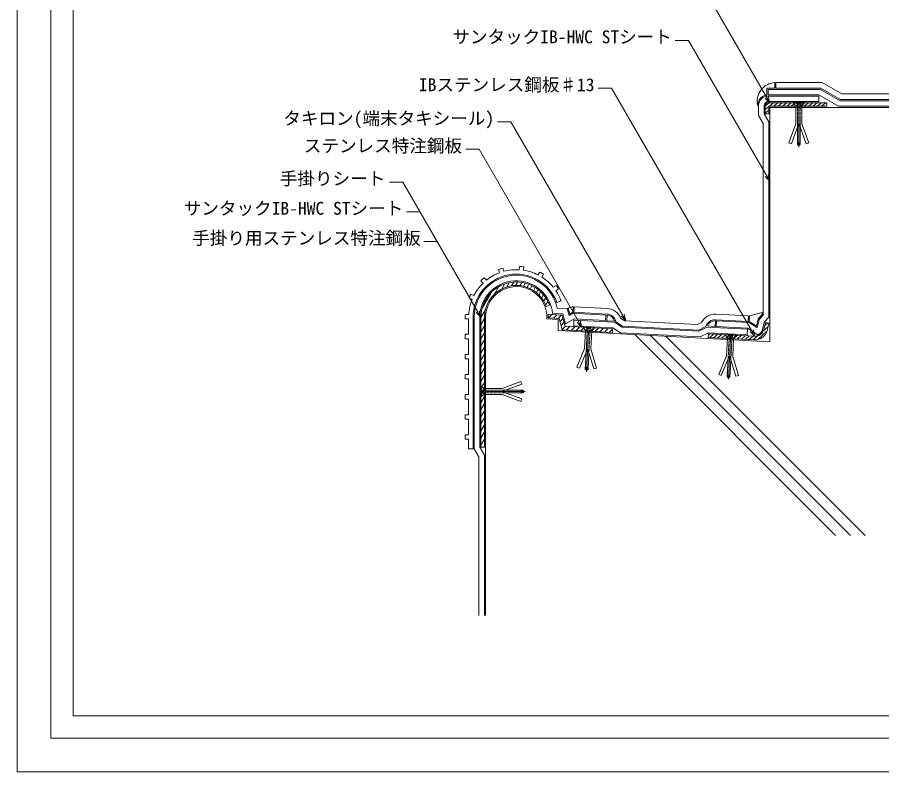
# Model space of a CAD drawing. Units: millimetres, scale not verified. Extents: x -742 to 742, y -525 to 525.
# Drawn here: x -742 to 32, y -525 to 151 of the extents above; entities that cross this region are included whole.
import ezdxf
from ezdxf.enums import TextEntityAlignment as Align

# ---------------------------------------------------------------- set-up
doc = ezdxf.new("R2010")
doc.units = ezdxf.units.MM
doc.header["$LTSCALE"] = 2
doc.linetypes.add('DASHED1', pattern=[1.8, 1.2, -0.6])
doc.linetypes.add('LONG_CHAIN', pattern=[21, 18, -1, 1, -1])
for name, color, linetype, lineweight in [('0-0_用紙枠', 134, 'Continuous', 9), ('0-1_輪郭線', 2, 'Continuous', 9), ('0-2_図面枠', 7, 'Continuous', 9), ('0-3_文字', 5, 'Continuous', 9), ('0-7_躯体', 7, 'Continuous', 9), ('0-8_IBｼｰﾄ', 7, 'Continuous', 9), ('0-A_部材(積層鋼板)', 4, 'Continuous', 9), ('0-B_実線', 6, 'Continuous', 9), ('0-C_部材(ﾋﾞｽ類)', 7, 'Continuous', 9), ('0-D_中心線', 2, 'LONG_CHAIN', 9), ('0-E_寸法線', 7, 'Continuous', 9), ('0-F_IBリキッド', 7, 'Continuous', 9), ('1-0_構築線', 6, 'Continuous', 9)]:
    doc.layers.add(name, color=color, linetype=linetype, lineweight=lineweight)
doc.styles.add('ＭＳ ゴシック', font='')
doc.styles.get('ＭＳ ゴシック').set_extended_font_data('MS Gothic')

msp = doc.modelspace()

# ---------------------------------------------------------------- linework, layer by layer
at = {"layer": '0-0_用紙枠'}
msp.add_lwpolyline([(-742.5, -525), (742.5, -525), (742.5, 525), (-742.5, 525)], close=True, dxfattribs=at)
at = {"layer": '0-1_輪郭線'}
msp.add_lwpolyline([(-692.5, -475), (692.5, -475), (692.5, 475), (-692.5, 475)], close=True, dxfattribs=at)
at = {"layer": '0-2_図面枠'}
msp.add_lwpolyline([(-712.5, -495), (712.5, -495), (712.5, 495), (-712.5, 495)], close=True, dxfattribs=at)
at = {"layer": '0-7_躯体'}
for p, q in [((-323.091, -117.748), (-323.091, -385)), ((-68.402, -139.654), (-258.142, -129.71)), ((-9.563, -313.202), (-189.456, -133.31)), ((3.636, -313.202), (-175.526, -134.04)), ((16.835, -313.202), (-161.597, -134.77))]:
    msp.add_line(p, q, dxfattribs=at)
for points in [[(-68.402, -139.654), (-68.402, 70.346), (306.598, 70.346), (306.598, -29.654)], [(-268.128, -119.187), (-258.142, -119.71), (-258.142, -129.71)]]:
    msp.add_lwpolyline(points, dxfattribs=at)
msp.add_arc((-295.591, -117.748), 27.5, 357, 180, dxfattribs=at)
at = {"layer": '0-8_IBｼｰﾄ'}
for p, q in [((-70.069, 86.513), (-23.229, 86.513)), ((-70.069, 81.513), (-70.069, 86.513)), ((-23.229, 86.513), (-5.62, 76.346)), ((-70.069, 81.513), (-24.569, 81.513)), ((-70.069, 80.513), (-24.569, 80.513)), ((-24.569, 81.513), (-6.96, 71.346)), ((-24.569, 75.513), (-24.569, 80.513)), ((-78.569, 63.173), (-78.569, 72.013)), ((-73.569, 64.513), (-73.569, 72.013)), ((-70.069, 75.513), (-24.569, 75.513)), ((-6.96, 71.346), (245.155, 71.346)), ((-5.62, 76.346), (243.815, 76.346)), ((-78.569, 63.173), (-74.402, 55.956)), ((-73.569, 64.513), (-69.402, 57.296)), ((-74.402, -115.761), (-74.402, 55.956)), ((-69.402, -117.731), (-69.402, 57.296)), ((-311.41, -74.908), (-310.494, -77.768)), ((-307.602, -73.689), (-306.686, -76.549)), ((-292.764, -72.169), (-293.081, -75.155)), ((-288.787, -72.591), (-289.104, -75.577)), ((-274.599, -77.192), (-276.095, -79.796)), ((-327.362, -84.945), (-325.369, -87.191)), ((-324.371, -82.291), (-322.378, -84.538)), ((-271.132, -79.183), (-272.628, -81.787)), ((-262.429, -90.9), (-260.009, -89.122)), ((-260.062, -94.123), (-257.642, -92.344)), ((-337.903, -100.568), (-335.172, -101.818)), ((-336.238, -96.933), (-333.507, -98.183)), ((-259.256, -104.523), (-255.497, -103.155)), ((-341.182, -115.119), (-338.179, -115.161)), ((-248.367, -116.093), (-245.096, -114.205)), ((-215.343, -115.764), (-245.096, -114.205)), ((-215.605, -120.758), (-215.343, -115.764)), ((-78.033, -119.654), (-74.402, -115.761)), ((-341.237, -119.117), (-338.257, -119.158)), ((-338.257, -119.158), (-338.257, -133.028)), ((-334.257, -117.748), (-334.257, -235.527)), ((-333.257, -117.748), (-333.257, -235.527)), ((-328.257, -117.748), (-328.257, -234.187)), ((-251.51, -123.682), (-243.879, -119.276)), ((-207.668, -122.175), (-243.931, -120.274)), ((-215.605, -120.758), (-243.879, -119.276)), ((-207.668, -122.175), (-200.679, -126.713)), ((-116.5, -125.951), (-116.239, -120.958)), ((-86.948, -122.493), (-116.239, -120.958)), ((-79.765, -127.158), (-86.948, -122.493)), ((-79.765, -127.158), (-78.033, -119.654)), ((-209.268, -127.098), (-202.279, -131.637)), ((-131.967, -130.315), (-200.679, -126.713)), ((-124.542, -126.531), (-131.967, -130.315)), ((-123.465, -131.595), (-130.89, -135.378)), ((-123.465, -131.595), (-88.862, -133.408)), ((-88.548, -127.416), (-116.5, -125.951)), ((-79.315, -133.413), (-88.548, -127.416)), ((-130.89, -135.378), (-202.279, -131.637)), ((-334.257, -235.527), (-338.257, -235.527)), ((-333.257, -235.527), (-329.091, -242.744)), ((-328.257, -234.187), (-324.091, -241.404)), ((-329.091, -242.744), (-329.091, -385)), ((-324.091, -241.404), (-324.091, -385))]:
    msp.add_line(p, q, dxfattribs=at)
for points in [[(-263.109, -114.276), (-253.901, -114.759), (-251.51, -123.682)], [(-258.84, -109.493), (-250.011, -109.956), (-248.367, -116.093)], [(-209.268, -127.098), (-244.193, -125.268), (-243.931, -120.274)], [(-74.958, -128.565), (-73.462, -122.084), (-69.402, -117.731)], [(-88.862, -133.408), (-88.6, -128.415), (-124.542, -126.531)], [(-338.257, -133.028), (-341.257, -133.028), (-341.257, -137.028), (-338.257, -137.028), (-338.257, -151.028), (-341.257, -151.028), (-341.257, -155.028), (-338.257, -155.028), (-338.257, -169.028), (-338.237, -169.028)], [(-338.257, -169.028), (-341.257, -169.028), (-341.257, -173.028), (-338.257, -173.028), (-338.257, -187.028), (-341.257, -187.028), (-341.257, -191.028), (-338.257, -191.028), (-338.257, -205.028), (-341.257, -205.028), (-341.257, -209.028), (-338.257, -209.028), (-338.257, -223.028), (-341.257, -223.028), (-341.257, -227.028), (-338.257, -227.028), (-338.257, -235.527)]]:
    msp.add_lwpolyline(points, dxfattribs=at)
for centre, radius, start, end in [((-70.069, 72.013), 8.5, 90, 180), ((-70.069, 72.013), 3.5, 90, 180), ((-295.591, -117.748), 45.667, 105.24956, 110.2678), ((-295.591, -117.748), 42.667, 86.6274, 105.07301), ((-295.591, -117.748), 45.667, 81.43261, 86.45085), ((-295.591, -117.748), 42.667, 62.81045, 81.25606), ((-295.591, -117.748), 45.667, 57.61566, 62.6339), ((-295.591, -117.748), 38.667, 20, 180), ((-295.591, -117.748), 37.667, 12.659, 180), ((-295.591, -117.748), 32.667, 6.1003, 180), ((-295.591, -117.748), 45.667, 129.06651, 134.08476), ((-295.591, -117.748), 42.667, 110.44435, 128.88997), ((-295.591, -117.748), 42.667, 38.9935, 57.43911), ((-295.591, -117.748), 42.667, 134.2613, 152.70692), ((-295.591, -117.748), 45.667, 33.79871, 38.81695), ((-295.591, -117.748), 45.667, 152.88346, 157.90171), ((-295.591, -117.748), 42.667, 20, 33.62216), ((-295.591, -117.748), 42.667, 158.07825, 176.52387), ((-295.591, -117.748), 45.667, 176.70042, 181.71866), ((-81.519, -127.05), 6.733, 289.11188, 347)]:
    msp.add_arc(centre, radius, start, end, dxfattribs=at)
at = {"layer": '0-A_部材(積層鋼板)'}
for p, q in [((-72.569, 71.596), (-69.07, 74.513)), ((-72.569, 68.341), (-65.166, 74.513)), ((-65.061, 71.346), (-61.262, 74.513)), ((-61.156, 71.346), (-57.358, 74.513)), ((-57.252, 71.346), (-53.454, 74.513)), ((-53.348, 71.346), (-49.549, 74.513)), ((-49.444, 71.346), (-45.645, 74.513)), ((-41.635, 71.346), (-37.837, 74.513)), ((-37.731, 71.346), (-33.933, 74.513)), ((-33.827, 71.346), (-30.028, 74.513)), ((-29.923, 71.346), (-26.124, 74.513)), ((-26.018, 71.346), (-22.22, 74.513)), ((-22.114, 71.346), (-18.316, 74.513)), ((-18.21, 71.346), (-17.569, 71.88)), ((-72.569, 65.086), (-69.402, 67.726)), ((-315.603, -97.898), (-311.18, -90.237)), ((-308.96, -92.743), (-306.538, -88.548)), ((-304.318, -91.053), (-301.897, -86.858)), ((-299.858, -89.678), (-298.061, -86.564)), ((-296.192, -89.678), (-294.394, -86.564)), ((-292.526, -89.678), (-290.728, -86.564)), ((-289.169, -90.214), (-287.588, -87.475)), ((-286.14, -91.317), (-284.559, -88.578)), ((-283.11, -92.419), (-281.529, -89.681)), ((-280.313, -93.925), (-278.732, -91.186)), ((-325.73, -109.089), (-318.161, -95.979)), ((-277.844, -95.998), (-276.262, -93.258)), ((-275.374, -98.07), (-273.792, -95.33)), ((-273.125, -100.524), (-271.325, -97.407)), ((-271.292, -103.699), (-269.492, -100.582)), ((-269.459, -106.875), (-267.659, -103.757)), ((-327.257, -118.084), (-322.785, -110.338)), ((-266.635, -118.264), (-263.622, -115.251)), ((-262.369, -118.487), (-259.356, -115.474)), ((-258.102, -118.711), (-255.089, -115.698)), ((-327.257, -124.434), (-324.091, -118.949)), ((-256.407, -121.506), (-253.821, -118.92)), ((-255.458, -125.047), (-252.872, -122.461)), ((-73.192, -125.36), (-70.352, -122.803)), ((-327.257, -130.784), (-324.091, -125.299)), ((-254.509, -128.588), (-251.791, -125.871)), ((-250.538, -129.107), (-247.525, -126.094)), ((-246.272, -129.331), (-243.258, -126.318)), ((-242.005, -129.555), (-238.992, -126.541)), ((-237.738, -129.778), (-234.725, -126.765)), ((-233.472, -130.002), (-230.459, -126.989)), ((-229.205, -130.225), (-226.192, -127.212)), ((-224.939, -130.449), (-221.926, -127.436)), ((-220.672, -130.673), (-217.659, -127.659)), ((-216.406, -130.896), (-213.393, -127.883)), ((-212.139, -131.12), (-209.332, -128.312)), ((-79.076, -137.386), (-71.363, -130.441)), ((-74.996, -130.348), (-70.07, -125.912)), ((-327.257, -137.134), (-324.091, -131.649)), ((-327.257, -143.484), (-324.091, -137.999)), ((-123.577, -133.721), (-122.39, -132.652)), ((-122.187, -135.834), (-118.859, -132.837)), ((-118.656, -136.019), (-115.328, -133.022)), ((-115.126, -136.204), (-111.797, -133.207)), ((-111.595, -136.389), (-108.267, -133.392)), ((-108.064, -136.574), (-104.736, -133.578)), ((-101.003, -136.944), (-97.675, -133.948)), ((-97.472, -137.129), (-94.144, -134.133)), ((-93.941, -137.314), (-90.613, -134.318)), ((-90.411, -137.499), (-87.083, -134.503)), ((-86.88, -137.684), (-83.552, -134.688)), ((-83.349, -137.869), (-78.875, -133.841)), ((-327.257, -149.834), (-324.091, -144.349)), ((-327.257, -156.184), (-324.091, -150.699)), ((-327.257, -162.534), (-324.091, -157.049)), ((-327.257, -168.884), (-324.091, -163.399)), ((-327.257, -175.234), (-324.091, -169.749)), ((-327.257, -181.584), (-324.091, -176.099)), ((-327.257, -187.934), (-324.091, -182.449)), ((-327.257, -194.284), (-324.091, -188.799)), ((-327.257, -200.634), (-324.091, -195.149)), ((-327.257, -206.984), (-324.091, -201.499)), ((-327.257, -213.334), (-324.091, -207.849)), ((-327.257, -219.684), (-324.091, -214.199)), ((-327.257, -226.034), (-324.091, -220.549)), ((-327.257, -232.384), (-324.091, -226.899)), ((-324.632, -234.187), (-324.091, -233.249))]:
    msp.add_line(p, q, dxfattribs=at)
at = {"layer": '0-A_部材(積層鋼板)', "color": 7}
for p, q in [((-72.569, 64.513), (-72.569, 72.013)), ((-70.069, 74.513), (-17.569, 74.513)), ((-69.402, 64.513), (-69.402, 70.556)), ((-69.402, 64.513), (-72.569, 64.513)), ((-268.809, -108), (-265.834, -106.917)), ((-267.077, -118.241), (-266.912, -115.078)), ((-266.912, -115.078), (-254.679, -115.719)), ((-254.679, -115.719), (-251.961, -125.862)), ((-327.257, -117.748), (-327.257, -234.187)), ((-324.091, -117.748), (-324.091, -234.187)), ((-267.077, -118.241), (-257.142, -118.761)), ((-257.142, -118.761), (-254.424, -128.904)), ((-209.486, -131.259), (-254.424, -128.904)), ((-209.32, -128.096), (-251.961, -125.862)), ((-209.486, -131.259), (-209.32, -128.096)), ((-327.257, -234.187), (-324.091, -234.187))]:
    msp.add_line(p, q, dxfattribs=at)
for points in [[(-68.613, 71.346), (-17.569, 71.346), (-17.569, 74.513)], [(-73.984, -128.79), (-72.488, -122.309), (-69.402, -123.022), (-70.898, -129.502)], [(-82.09, -137.935), (-123.683, -135.756), (-123.518, -132.593), (-81.924, -134.773)]]:
    msp.add_lwpolyline(points, dxfattribs=at)
at = {"layer": '0-A_部材(積層鋼板)'}
for points in [[(-45.539, 71.346), (-42.569, 73.822), (-41.741, 74.513)], [(-104.533, -136.759), (-103.668, -135.98), (-101.205, -133.763)]]:
    msp.add_lwpolyline(points, dxfattribs=at)
at = {"layer": '0-A_部材(積層鋼板)', "color": 7}
for centre, radius, start, end in [((-70.069, 72.013), 2.5, 90, 180), ((-68.613, 70.556), 0.789, 90, 180), ((-295.591, -117.748), 31.667, 20, 180), ((-295.591, -117.748), 28.5, 20, 180), ((-81.519, -127.05), 10.9, 267, 347), ((-81.519, -127.05), 7.733, 267, 347)]:
    msp.add_arc(centre, radius, start, end, dxfattribs=at)
at = {"layer": '0-B_実線'}
for p, q in [((-64.069, 87.513), (-64.069, 92.513)), ((-63.069, 87.513), (-63.069, 92.513)), ((-63.069, 87.513), (-22.961, 87.513)), ((-22.961, 87.513), (-5.352, 77.346)), ((-4.012, 82.346), (242.208, 82.346)), ((-5.352, 77.346), (243.547, 77.346)), ((-249.045, -109.697), (-244.782, -108.213)), ((-245.044, -113.206), (-244.782, -108.213)), ((-244.045, -113.259), (-243.783, -108.266)), ((-214.031, -109.825), (-243.783, -108.266)), ((-249.045, -109.697), (-247.695, -114.737)), ((-247.695, -114.737), (-245.044, -113.206)), ((-214.292, -114.818), (-244.045, -113.259)), ((-87.633, -116.449), (-116.923, -114.914)), ((-86.634, -116.501), (-75.402, -113.492)), ((-78.947, -119.168), (-75.402, -115.367)), ((-75.402, -115.367), (-75.402, -113.492)), ((-206.456, -121.77), (-200.359, -125.729)), ((-202.146, -118.607), (-198.76, -120.806)), ((-87.895, -121.442), (-117.185, -119.907)), ((-86.896, -121.495), (-86.634, -116.501)), ((-80.45, -125.681), (-86.896, -121.495)), ((-80.45, -125.681), (-78.947, -119.168)), ((-132.182, -129.302), (-200.359, -125.729)), ((-125.705, -126.002), (-132.182, -129.302))]:
    msp.add_line(p, q, dxfattribs=at)
for points in [[(-71.069, 81.46), (-71.069, 87.513), (-64.069, 87.513)], [(-63.069, 92.513), (-21.622, 92.513), (-4.012, 82.346)], [(-129.661, -122.406), (-133.258, -124.239), (-198.76, -120.806)]]:
    msp.add_lwpolyline(points, dxfattribs=at)
for centre, radius, start, end in [((-63.069, 75.647), 16.895, 93.39317, 192.42115), ((-70.069, 72.013), 9.5, 96.04233, 180), ((-214.732, -123.207), 8.4, 9.8477, 87), ((-214.732, -123.207), 13.4, 20.07623, 87), ((-117.624, -128.296), 13.4, 87, 153.92377), ((-117.624, -128.296), 8.4, 87, 164.1523)]:
    msp.add_arc(centre, radius, start, end, dxfattribs=at)
at = {"layer": '0-C_部材(ﾋﾞｽ類)'}
for p, q in [((-47.569, 74.513), (-47.569, 74.697)), ((-47.569, 74.513), (-37.569, 74.513)), ((-45.319, 71.801), (-39.819, 71.801)), ((-40.769, 74.947), (-44.369, 74.947)), ((-44.369, 74.697), (-44.369, 74.947)), ((-40.769, 74.697), (-40.769, 74.947)), ((-37.569, 74.513), (-39.819, 71.801)), ((-39.819, 55.616), (-39.819, 71.801)), ((-45.319, 55.616), (-51.488, 38.666)), ((-42.819, 55.175), (-49.139, 37.811)), ((-42.319, 55.175), (-35.999, 37.811)), ((-39.819, 55.616), (-33.65, 38.666)), ((-43.819, 52.428), (-43.819, 36.953)), ((-43.769, 52.565), (-43.769, 39.406)), ((-41.369, 52.565), (-41.369, 39.406)), ((-41.319, 52.428), (-41.319, 36.953)), ((-42.569, 36.953), (-43.769, 39.406)), ((-42.569, 36.953), (-41.369, 39.406)), ((-49.139, 37.811), (-51.488, 38.666)), ((-43.819, 36.953), (-41.319, 36.953)), ((-43.819, 36.953), (-43.369, 36.443)), ((-43.369, 36.443), (-41.769, 36.443)), ((-41.769, 36.443), (-41.319, 36.953)), ((-35.999, 37.811), (-33.65, 38.666)), ((-235.634, -126.717), (-235.624, -126.534)), ((-235.634, -126.717), (-225.647, -127.241)), ((-233.529, -129.543), (-228.036, -129.831)), ((-232.429, -126.701), (-232.415, -126.451)), ((-228.82, -126.64), (-232.415, -126.451)), ((-228.883, -145.994), (-228.036, -129.831)), ((-228.833, -126.889), (-228.82, -126.64)), ((-225.647, -127.241), (-228.036, -129.831)), ((-108.538, -133.378), (-108.529, -133.194)), ((-108.538, -133.378), (-98.552, -133.902)), ((-106.433, -136.204), (-100.941, -136.491)), ((-105.333, -133.362), (-105.32, -133.112)), ((-101.725, -133.301), (-105.32, -133.112)), ((-101.788, -152.655), (-100.941, -136.491)), ((-101.738, -133.55), (-101.725, -133.301)), ((-98.552, -133.902), (-100.941, -136.491)), ((-234.376, -145.706), (-241.424, -162.31)), ((-231.902, -146.277), (-239.122, -163.286)), ((-231.403, -146.303), (-226, -163.974)), ((-228.883, -145.994), (-223.61, -163.243)), ((-233.045, -148.968), (-233.855, -164.422)), ((-232.988, -148.834), (-233.676, -161.975)), ((-230.548, -149.099), (-231.358, -164.553)), ((-230.591, -148.959), (-231.28, -162.1)), ((-107.28, -152.367), (-114.328, -168.97)), ((-104.807, -152.938), (-112.027, -169.947)), ((-104.308, -152.964), (-98.905, -170.635)), ((-101.788, -152.655), (-96.514, -169.904)), ((-239.122, -163.286), (-241.424, -162.31)), ((-232.606, -164.488), (-233.676, -161.975)), ((-232.606, -164.488), (-231.28, -162.1)), ((-105.949, -155.629), (-106.759, -171.083)), ((-105.892, -155.495), (-106.581, -168.635)), ((-103.453, -155.76), (-104.263, -171.214)), ((-103.495, -155.62), (-104.184, -168.761)), ((-233.855, -164.422), (-231.358, -164.553)), ((-233.855, -164.422), (-233.432, -164.954)), ((-233.432, -164.954), (-231.834, -165.038)), ((-231.834, -165.038), (-231.358, -164.553)), ((-226, -163.974), (-223.61, -163.243)), ((-112.027, -169.947), (-114.328, -168.97)), ((-105.511, -171.148), (-106.581, -168.635)), ((-105.511, -171.148), (-104.184, -168.761)), ((-98.905, -170.635), (-96.514, -169.904)), ((-308.361, -181.437), (-291.411, -175.268)), ((-307.92, -183.937), (-290.556, -177.617)), ((-290.556, -177.617), (-291.411, -175.268)), ((-106.759, -171.083), (-104.263, -171.214)), ((-106.759, -171.083), (-106.336, -171.615)), ((-106.336, -171.615), (-104.739, -171.699)), ((-104.739, -171.699), (-104.263, -171.214)), ((-327.691, -182.387), (-327.691, -185.987)), ((-327.441, -182.387), (-327.691, -182.387)), ((-327.257, -179.187), (-324.546, -181.437)), ((-327.257, -189.187), (-327.257, -179.187)), ((-308.361, -181.437), (-324.546, -181.437)), ((-324.546, -186.937), (-324.546, -181.437)), ((-307.92, -184.437), (-290.556, -190.757)), ((-305.31, -182.987), (-292.151, -182.987)), ((-305.31, -185.387), (-292.151, -185.387)), ((-305.172, -182.937), (-289.697, -182.937)), ((-305.172, -185.437), (-289.697, -185.437)), ((-289.697, -184.187), (-292.151, -182.987)), ((-289.697, -184.187), (-292.151, -185.387)), ((-289.697, -185.437), (-289.697, -182.937)), ((-289.188, -183.387), (-289.697, -182.937)), ((-289.697, -185.437), (-289.188, -184.987)), ((-289.188, -184.987), (-289.188, -183.387)), ((-327.441, -185.987), (-327.691, -185.987)), ((-327.257, -189.187), (-327.441, -189.187)), ((-308.361, -186.937), (-291.411, -193.106)), ((-290.556, -190.757), (-291.411, -193.106))]:
    msp.add_line(p, q, dxfattribs=at)
at = {"layer": '0-C_部材(ﾋﾞｽ類)', "color": 134, "linetype": 'DASHED1'}
for p, q in [((-44.514, 74.697), (-44.514, 73.873)), ((-44.369, 74.697), (-44.369, 74.123)), ((-44.369, 74.123), (-40.769, 74.123)), ((-43.769, 73.549), (-44.369, 74.123)), ((-43.769, 73.549), (-41.369, 73.549)), ((-43.769, 73.549), (-43.769, 52.565)), ((-41.369, 73.549), (-41.369, 52.565)), ((-40.624, 74.697), (-40.624, 73.873)), ((-231.889, -127.878), (-232.988, -148.834)), ((-232.573, -126.693), (-232.616, -127.516)), ((-232.429, -126.701), (-232.459, -127.274)), ((-232.459, -127.274), (-228.863, -127.462)), ((-231.889, -127.878), (-232.459, -127.274)), ((-231.889, -127.878), (-229.493, -128.004)), ((-229.493, -128.004), (-230.591, -148.959)), ((-228.689, -126.897), (-228.732, -127.719)), ((-104.794, -134.539), (-105.892, -155.495)), ((-105.478, -133.354), (-105.521, -134.176)), ((-105.333, -133.362), (-105.363, -133.934)), ((-105.363, -133.934), (-101.768, -134.123)), ((-104.794, -134.539), (-105.363, -133.934)), ((-104.794, -134.539), (-102.397, -134.665)), ((-102.397, -134.665), (-103.495, -155.62)), ((-101.593, -133.558), (-101.636, -134.38)), ((-327.441, -182.242), (-326.618, -182.242)), ((-326.868, -185.987), (-326.868, -182.387)), ((-326.294, -185.387), (-326.868, -185.987)), ((-326.294, -185.387), (-326.294, -182.987)), ((-326.294, -182.987), (-305.31, -182.987)), ((-326.294, -185.387), (-305.31, -185.387)), ((-327.441, -185.987), (-326.868, -185.987)), ((-327.441, -186.132), (-326.618, -186.132))]:
    msp.add_line(p, q, dxfattribs=at)
at = {"layer": '0-C_部材(ﾋﾞｽ類)', "color": 4}
for p, q in [((-42.819, 58.675), (-42.319, 58.675)), ((-42.819, 55.175), (-42.319, 55.175)), ((-231.902, -146.277), (-231.403, -146.303)), ((-231.719, -142.782), (-231.22, -142.808)), ((-104.807, -152.938), (-104.308, -152.964)), ((-104.624, -149.443), (-104.124, -149.469)), ((-311.42, -184.437), (-311.42, -183.937)), ((-307.92, -184.437), (-307.92, -183.937))]:
    msp.add_line(p, q, dxfattribs=at)
at = {"layer": '0-C_部材(ﾋﾞｽ類)'}
for points in [[(-37.569, 74.513), (-37.569, 74.697), (-47.569, 74.697)], [(-47.569, 74.513), (-45.319, 71.801), (-45.319, 55.616)], [(-235.634, -126.717), (-233.529, -129.543), (-234.376, -145.706)], [(-225.647, -127.241), (-225.638, -127.057), (-235.624, -126.534)], [(-108.538, -133.378), (-106.433, -136.204), (-107.28, -152.367)], [(-98.552, -133.902), (-98.542, -133.718), (-108.529, -133.194)], [(-327.257, -179.187), (-327.441, -179.187), (-327.441, -189.187)], [(-327.257, -189.187), (-324.546, -186.937), (-308.361, -186.937)]]:
    msp.add_lwpolyline(points, dxfattribs=at)
at = {"layer": '0-C_部材(ﾋﾞｽ類)', "color": 134, "linetype": 'DASHED1'}
for points in [[(-43.819, 52.428), (-43.819, 73.257), (-44.514, 73.873)], [(-41.369, 73.549), (-40.769, 74.123), (-40.769, 74.697)], [(-41.319, 52.428), (-41.319, 73.257), (-40.624, 73.873)], [(-233.045, -148.968), (-231.955, -128.167), (-232.616, -127.516)], [(-230.548, -149.099), (-229.458, -128.298), (-228.732, -127.719)], [(-229.493, -128.004), (-228.863, -127.462), (-228.833, -126.889)], [(-105.949, -155.629), (-104.859, -134.828), (-105.521, -134.176)], [(-103.453, -155.76), (-102.363, -134.959), (-101.636, -134.38)], [(-102.397, -134.665), (-101.768, -134.123), (-101.738, -133.55)], [(-326.294, -182.987), (-326.868, -182.387), (-327.441, -182.387)], [(-305.172, -182.937), (-326.002, -182.937), (-326.618, -182.242)], [(-305.172, -185.437), (-326.002, -185.437), (-326.618, -186.132)]]:
    msp.add_lwpolyline(points, dxfattribs=at)
at = {"layer": '0-D_中心線'}
for p, q in [((-42.569, 34.758), (-42.569, 76.558)), ((-232.721, -166.68), (-230.534, -124.936)), ((-105.626, -173.34), (-103.438, -131.597)), ((-287.502, -184.187), (-329.303, -184.187))]:
    msp.add_line(p, q, dxfattribs=at)
at = {"layer": '0-E_寸法線'}
for p, q in [((-381.799, -23.278), (-393.799, -23.278)), ((-366.402, -49.947), (-378.402, -49.947))]:
    msp.add_line(p, q, dxfattribs=at)
for points in [[(-68.462, 74.513), (-126.572, 175.162), (-138.572, 175.162)], [(-68.402, 4.246), (-141.227, 130.384), (-153.227, 130.384)], [(-81.924, -134.773), (-210.239, 87.477), (-222.239, 87.477)], [(-72.705, 78.755), (-68.462, 74.513), (-70.015, 80.308)], [(-197.527, -120.87), (-300.427, 57.36), (-312.427, 57.36)], [(-236.825, -126.655), (-328.863, 32.762), (-340.863, 32.762)], [(-72.645, 8.489), (-68.402, 4.246), (-69.955, 10.041)], [(-327.257, -117.748), (-397.196, 3.39), (-409.196, 3.39)], [(-331.5, -113.505), (-327.257, -117.748), (-328.81, -111.952)], [(-201.77, -116.628), (-197.527, -120.87), (-199.08, -115.075)], [(-241.067, -122.412), (-236.825, -126.655), (-238.378, -120.859)], [(-86.166, -130.53), (-81.924, -134.773), (-83.477, -128.977)]]:
    msp.add_lwpolyline(points, dxfattribs=at)
at = {"layer": '0-F_IBリキッド'}
for p, q in [((-214.606, -120.81), (-214.345, -115.817)), ((-214.606, -120.81), (-207.616, -121.176)), ((-117.499, -125.899), (-117.237, -120.906)), ((-117.499, -125.899), (-124.489, -125.533))]:
    msp.add_line(p, q, dxfattribs=at)
for centre, start, end in [((-214.732, -123.207), 15.92464, 87), ((-117.624, -128.296), 87, 158.07536)]:
    msp.add_arc(centre, 7.4, start, end, dxfattribs=at)
at = {"layer": '1-0_構築線'}
msp.add_line((-87.895, -121.442), (-87.633, -116.449), dxfattribs=at)

# ---------------------------------------------------------------- texts
at = {"layer": '0-3_文字', "color": 7, "style": 'ＭＳ ゴシック'}
for s, p in [('サンタックIB-HWC STシート', (-352.841, 124.325)), ('IBステンレス鋼板♯13', (-382.838, 81.418)), ('タキロン(端末タキシール)', (-504.238, 51.301)), ('ステンレス特注鋼板', (-485.857, 26.703)), ('手掛りシート', (-507.371, -2.669)), ('サンタックIB-HWC STシート', (-593.412, -29.337)), ('手掛り用ステンレス特注鋼板', (-585.818, -56.006))]:
    msp.add_text(s, height=11.54, dxfattribs=at).set_placement(p, align=Align.BOTTOM_LEFT)

doc.saveas('drawing.dxf')
